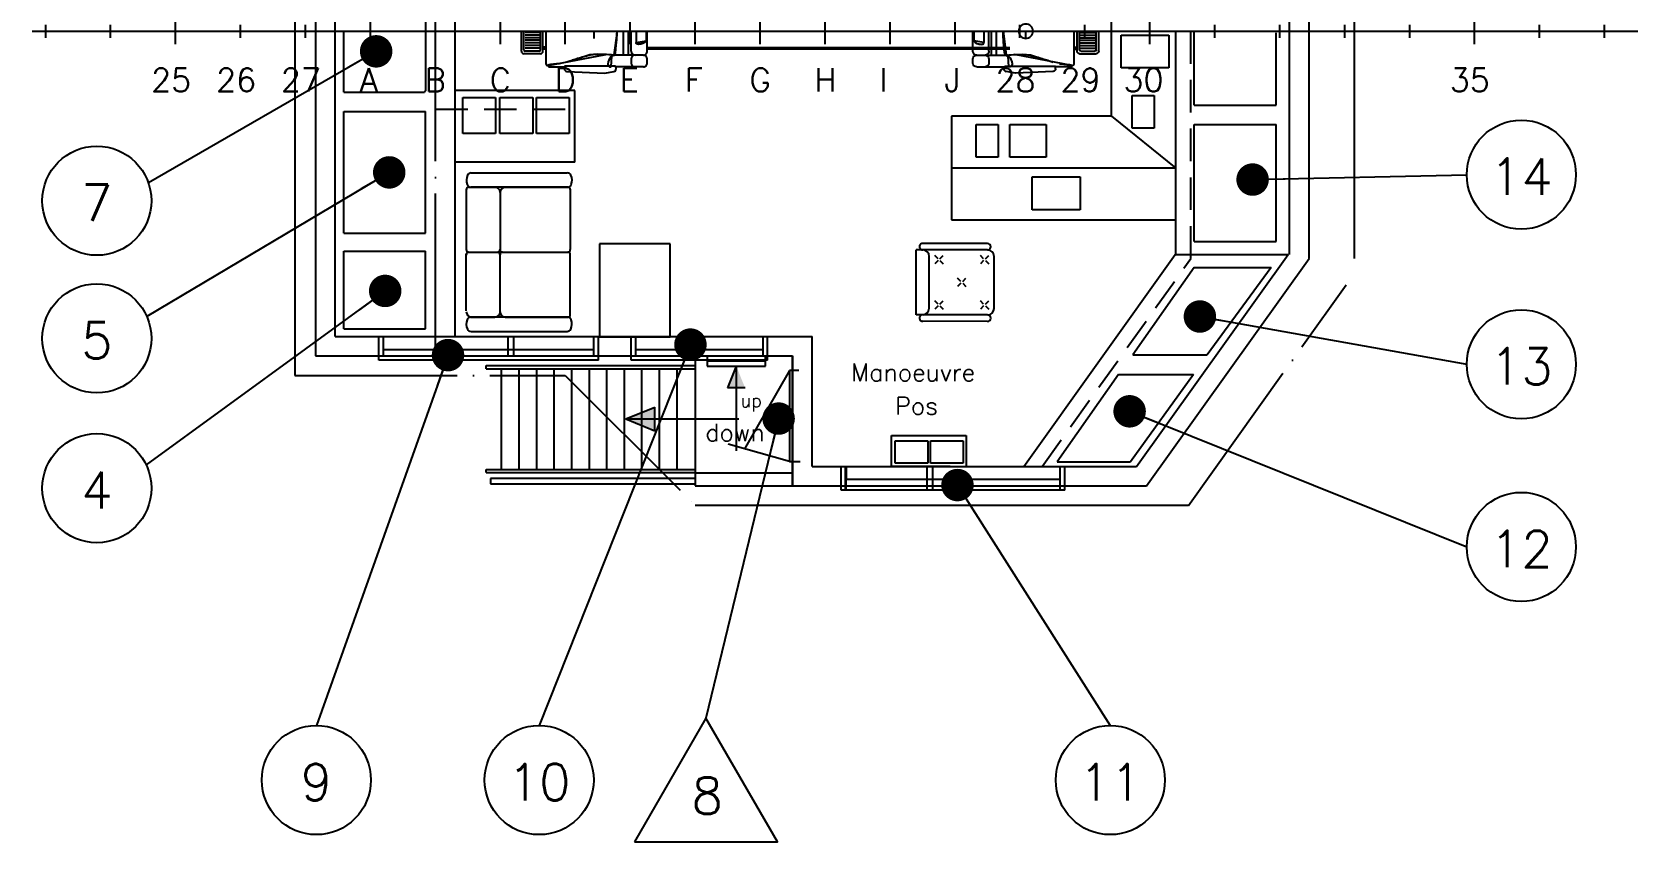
# Model space of a CAD drawing. Extents: x 1551 to 113148, y -1700 to 77018.
# Drawn here: x 50302 to 62663, y 52284 to 58518 of the extents above; entities that cross this region are included whole.
import ezdxf
from ezdxf.enums import TextEntityAlignment as Align

# ---------------------------------------------------------------- set-up
doc = ezdxf.new("R2010")
doc.units = 0
doc.header["$LTSCALE"] = 500
doc.header["$MEASUREMENT"] = 0
for name, pattern in [('CENTER', [3, 2.5, -0.25, 0, -0.25]), ('DASHED', [0.75, 0.5, -0.25]), ('HIDDEN', [0.375, 0.25, -0.125])]:
    doc.linetypes.add(name, pattern=pattern)
doc.layers.get('0').update_dxf_attribs({"linetype": 'CONTINUOUS'})
for name, color, linetype in [('A0CE1', 7, 'CENTER'), ('I0CO2', 7, 'CONTINUOUS'), ('M1CO1', 1, 'CONTINUOUS'), ('POSNR', 2, 'CONTINUOUS'), ('S0CE1', 7, 'CENTER'), ('S0CO1', 7, 'CONTINUOUS'), ('S0CO2', 2, 'CONTINUOUS'), ('S0CO3', 7, 'CONTINUOUS'), ('S0DA1', 7, 'DASHED'), ('S0TX2', 7, 'CONTINUOUS'), ('S0TX3', 3, 'CONTINUOUS'), ('SAFECO1', 1, 'CONTINUOUS'), ('SOC02', 2, 'CONTINUOUS'), ('U0CO1', 7, 'CONTINUOUS'), ('U0CO2', 7, 'CONTINUOUS')]:
    doc.layers.add(name, color=color, linetype=linetype)
doc.styles.add('18', font='romans', dxfattribs={"height": 180})
doc.styles.add('ROMANS', font='romans', dxfattribs={"height": 100})
doc.dimstyles.get("Standard").update_dxf_attribs({"dimtxt": 2, "dimasz": 2.5, "dimexe": 1, "dimexo": 1, "dimgap": 1, "dimtad": 1, "dimdsep": 46, "dimtxsty": 'ROMANS', "dimcen": 0, "dimclrd": 1, "dimclre": 1, "dimclrt": 2, "dimadec": 0, "dimazin": 0, "dimtfac": 1, "dimtmove": 2, "dimatfit": 3, "dimfxl": 1, "dimtvp": 100, "dimtolj": 1, "dimarcsym": 0})

# ---------------------------------------------------------------- blocks, each defined once
blk = doc.blocks.new('POS_VINDU')
at = {"layer": 'S0CO2'}
blk.add_circle((0, 0), 4.2, dxfattribs=at)
at = {"layer": 'POSNR', "color": 2, "style": 'ROMANS'}
blk.add_attdef('POS', text='', height=2.81, dxfattribs=at).set_placement((0, -1.56), align=Align.CENTER)
blk = doc.blocks.new('DOT')
at = {"layer": 'SAFECO1', "color": 0, "linetype": 'ByBlock'}
blk.add_line((-0.5, 0), (-1, 0), dxfattribs=at)
at = {"layer": 'SAFECO1', "color": 0, "linetype": 'ByBlock', "const_width": 0.5}
blk.add_lwpolyline([(-0.25, 0, 1), (0.25, 0, 1)], format="xyb", close=True, dxfattribs=at)
blk = doc.blocks.new('cl2')
for p, q in [((15177, 156620), (27538, 156620)), ((15281, 156570), (15281, 156670)), ((15781, 156570), (15781, 156670)), ((16281, 156520), (16281, 156720)), ((16781, 156570), (16781, 156670)), ((17281, 156570), (17281, 156670)), ((17781, 156520), (17781, 156720)), ((18281, 156520), (18281, 156720)), ((18781, 156520), (18781, 156720)), ((19281, 156520), (19281, 156720)), ((19781, 156520), (19781, 156720)), ((20281, 156520), (20281, 156720)), ((20781, 156520), (20781, 156720)), ((21281, 156520), (21281, 156720)), ((21781, 156520), (21781, 156720)), ((22281, 156520), (22281, 156720)), ((22781, 156570), (22781, 156670)), ((23281, 156570), (23281, 156670)), ((23781, 156520), (23781, 156720)), ((24281, 156570), (24281, 156670)), ((24781, 156570), (24781, 156670)), ((25281, 156570), (25281, 156670)), ((25781, 156570), (25781, 156670)), ((26281, 156520), (26281, 156720)), ((26781, 156570), (26781, 156670)), ((27281, 156570), (27281, 156670))]:
    blk.add_line(p, q)
at = {"layer": 'S0TX2', "style": '18'}
for s, p in [('25', (16092, 156155)), ('26', (16592, 156155)), ('27', (17092, 156155)), ('28', (22592, 156155)), ('29', (23092, 156155)), ('30', (23578, 156155)), ('35', (26089, 156155))]:
    blk.add_text(s, height=180, dxfattribs=at).set_placement(p)
at = {"layer": 'S0TX3', "style": '18'}
for s, p in [('A', (17700, 156155)), ('B', (18200, 156155)), ('C', (18700, 156155)), ('D', (19200, 156155)), ('E', (19700, 156155)), ('F', (20200, 156155)), ('G', (20700, 156155)), ('H', (21200, 156155)), ('I', (21700, 156155)), ('J', (22200, 156155))]:
    blk.add_text(s, height=180, dxfattribs=at).set_placement(p)
blk = doc.blocks.new('BRIDGE')
at = {"layer": 'A0CE1'}
blk.add_line((2000, -2500), (2000, 2500), dxfattribs=at)
at = {"layer": 'I0CO2'}
for p, q in [((2276, -1091), (3015, -1091)), ((2238, -1221), (2238, -1681)), ((2258, -1201), (2478, -1201)), ((2271, -1201), (2458, -1201)), ((3019, -1201), (2272, -1201)), ((2518, -1201), (2917, -1201)), ((2518, -1201), (3018, -1201)), ((2538, -1201), (3019, -1201)), ((3038, -1221), (3038, -1681)), ((2498, -1239), (2498, -1681)), ((2498, -1241), (2498, -1681)), ((2238, -2153), (2238, -1713)), ((2258, -1701), (2478, -1701)), ((2498, -2161), (2498, -1721)), ((2498, -2161), (2498, -1721)), ((2518, -1701), (3018, -1701)), ((2518, -1701), (2917, -1701)), ((3038, -2181), (3038, -1721)), ((2271, -2201), (2458, -2201)), ((3019, -2201), (2271, -2201)), ((2538, -2201), (3018, -2201)), ((2275, -2311), (3014, -2311)), ((4727, -2613), (4377, -3219)), ((4797, -2613), (4727, -2613))]:
    blk.add_line(p, q, dxfattribs=at)
for centre, radius, start, end in [((2335, -1148), 96, 155.4733, 200.014), ((2275, -1121), 30, 87.9803, 155.4733), ((3016, -1121), 30, 24.5267, 92.0197), ((2956, -1148), 96, 339.986, 24.5267), ((2258, -1221), 20, 90, 180), ((2273, -1171), 30, 200.014, 267.9675), ((2459, -1240), 38.9, 358.3759, 90.6726), ((2539, -1242), 41.1, 90.6617, 178.4024), ((3018, -1171), 30, 272.0325, 339.986), ((3019, -1221), 20, 0, 90), ((2258, -1681), 20, 180, 270), ((2258, -1721), 20, 90, 180), ((2478, -1681), 20, 270, 0), ((2478, -1721), 20, 0, 90), ((2518, -1681), 20, 180, 270), ((2518, -1721), 20, 90, 180), ((3018, -1681), 20, 270, 0), ((3018, -1721), 20, 0, 90), ((2278, -2161), 40, 180, 270), ((2334, -2254), 96, 159.986, 204.5267), ((2272, -2231), 30, 92.0325, 159.986), ((2458, -2161), 40, 270, 0), ((2538, -2161), 40, 180, 270), ((3018, -2181), 20, 270, 0), ((3017, -2231), 30, 20.014, 87.9675), ((2955, -2254), 96, 335.4733, 20.014), ((2274, -2281), 30, 204.5267, 272.0197), ((3015, -2281), 30, 267.9803, 335.4733)]:
    blk.add_arc(centre, radius, start, end, dxfattribs=at)
at = {"layer": 'S0CE1'}
for p, q in [((7798, -3650), (9010, -1953)), ((918, -2650), (3000, -2650)), ((3000, -2650), (4000, -3650))]:
    blk.add_line(p, q, dxfattribs=at)
at = {"layer": 'S0CO3'}
for p, q in [((918, 2650), (918, -2650)), ((1078, 2500), (1078, -2500)), ((1228, -2350), (1228, 2350)), ((8725, -1750), (8725, 1750)), ((9075, -1750), (9075, 1750)), ((8575, -1718), (8575, 1702)), ((3500, -21), (3500, 179)), ((1296, -468), (1296, 0)), ((2662, -153), (2662, 0)), ((2682, -143), (2682, 0)), ((2808, -143), (2808, 0)), ((2828, -153), (2828, 0)), ((2852, -254), (2852, 0)), ((3222, -55), (3222, 0)), ((3398, 0), (3373, -183)), ((3398, -16), (3398, 0)), ((3449, -184), (3449, 0)), ((3487, -184), (3487, 0)), ((3500, -100), (3500, 100)), ((3507, -154), (3507, 0)), ((3545, 0), (3545, -86)), ((3622, 0), (3622, -71)), ((3631, -154), (3631, 0)), ((2800, -10), (2691, -10)), ((2800, -30), (2691, -30)), ((2800, -50), (2691, -50)), ((2800, -70), (2691, -70)), ((2800, -90), (2691, -90)), ((2800, -110), (2691, -110)), ((2852, -123), (2828, -123)), ((3386, -168), (3391, -107)), ((3390, -124), (3391, -117)), ((3391, -107), (3396, -65)), ((3391, -110), (3392, -104)), ((3391, -117), (3391, -110)), ((3392, -98), (3393, -92)), ((3392, -104), (3392, -98)), ((3393, -92), (3394, -86)), ((3394, -80), (3395, -74)), ((3394, -86), (3394, -80)), ((3395, -67), (3396, -60)), ((3395, -74), (3395, -67)), ((3396, -65), (3398, -16)), ((3396, -45), (3397, -37)), ((3396, -52), (3396, -45)), ((3396, -60), (3396, -52)), ((3397, -21), (3398, -13)), ((3397, -29), (3397, -21)), ((3397, -37), (3397, -29)), ((3398, -13), (3398, -6)), ((3545, -86), (3622, -74)), ((3546, -90), (3545, -86)), ((3546, -88), (3545, -86)), ((3546, -89), (3546, -88)), ((3546, -90), (3546, -89)), ((3548, -96), (3546, -90)), ((3547, -91), (3546, -90)), ((3547, -92), (3547, -91)), ((3548, -93), (3547, -92)), ((3548, -94), (3548, -93)), ((3549, -95), (3548, -94)), ((3555, -100), (3548, -96)), ((3549, -96), (3549, -95)), ((3550, -96), (3549, -96)), ((3551, -97), (3550, -96)), ((3552, -98), (3551, -97)), ((3553, -98), (3552, -98)), ((3552, -98), (3552, -98)), ((3554, -99), (3553, -98)), ((3555, -99), (3554, -99)), ((3556, -100), (3555, -99)), ((3565, -101), (3555, -100)), ((3558, -100), (3556, -100)), ((3559, -100), (3558, -100)), ((3560, -100), (3559, -100)), ((3561, -100), (3560, -100)), ((3563, -100), (3561, -100)), ((3564, -100), (3563, -100)), ((3566, -100), (3564, -100)), ((3582, -99), (3565, -101)), ((3568, -100), (3566, -100)), ((3570, -100), (3568, -100)), ((3571, -100), (3570, -100)), ((3573, -100), (3571, -100)), ((3575, -99), (3573, -100)), ((3577, -99), (3575, -99)), ((3580, -99), (3577, -99)), ((3582, -98), (3580, -99)), ((3598, -94), (3582, -99)), ((3584, -98), (3582, -98)), ((3586, -97), (3584, -98)), ((3588, -97), (3586, -97)), ((3590, -96), (3588, -97)), ((3592, -96), (3590, -96)), ((3594, -95), (3592, -96)), ((3596, -95), (3594, -95)), ((3598, -94), (3596, -95)), ((3612, -86), (3598, -94)), ((3600, -93), (3598, -94)), ((3602, -92), (3600, -93)), ((3603, -91), (3602, -92)), ((3605, -90), (3603, -91)), ((3607, -89), (3605, -90)), ((3608, -88), (3607, -89)), ((3610, -87), (3608, -88)), ((3611, -86), (3610, -87)), ((3612, -85), (3611, -86)), ((3620, -79), (3612, -86)), ((3613, -84), (3612, -85)), ((3615, -83), (3613, -84)), ((3616, -83), (3615, -83)), ((3617, -81), (3616, -82)), ((3616, -82), (3616, -83)), ((3618, -80), (3617, -81)), ((3619, -79), (3618, -80)), ((3620, -77), (3619, -78)), ((3619, -78), (3619, -79)), ((3622, -74), (3620, -79)), ((3621, -75), (3620, -76)), ((3620, -76), (3620, -77)), ((3622, -72), (3621, -73)), ((3621, -73), (3621, -74)), ((3621, -74), (3621, -75)), ((3622, -71), (3622, -72)), ((3622, -71), (3622, -71)), ((6137, -154), (6137, 0)), ((6146, 0), (6146, -71)), ((6146, -71), (6146, -72)), ((6146, -71), (6146, -71)), ((6146, -72), (6146, -73)), ((6146, -73), (6146, -74)), ((6146, -74), (6148, -79)), ((6146, -74), (6147, -75)), ((6222, -86), (6146, -74)), ((6147, -75), (6147, -76)), ((6147, -76), (6147, -77)), ((6147, -77), (6148, -78)), ((6148, -78), (6149, -79)), ((6148, -79), (6156, -86)), ((6149, -79), (6149, -80)), ((6149, -80), (6150, -81)), ((6150, -81), (6151, -82)), ((6151, -82), (6152, -83)), ((6152, -83), (6153, -83)), ((6153, -83), (6154, -84)), ((6154, -84), (6155, -85)), ((6155, -85), (6157, -86)), ((6156, -86), (6169, -94)), ((6157, -86), (6158, -87)), ((6158, -87), (6159, -88)), ((6159, -88), (6161, -89)), ((6161, -89), (6162, -90)), ((6162, -90), (6164, -91)), ((6164, -91), (6166, -92)), ((6166, -92), (6168, -93)), ((6168, -93), (6170, -94)), ((6169, -94), (6186, -99)), ((6170, -94), (6172, -95)), ((6172, -95), (6173, -95)), ((6173, -95), (6175, -96)), ((6175, -96), (6177, -96)), ((6177, -96), (6180, -97)), ((6180, -97), (6182, -97)), ((6182, -97), (6184, -98)), ((6184, -98), (6186, -98)), ((6186, -98), (6188, -99)), ((6186, -99), (6203, -101)), ((6188, -99), (6190, -99)), ((6190, -99), (6192, -99)), ((6192, -99), (6194, -100)), ((6194, -100), (6196, -100)), ((6196, -100), (6198, -100)), ((6198, -100), (6200, -100)), ((6200, -100), (6201, -100)), ((6201, -100), (6203, -100)), ((6203, -101), (6213, -100)), ((6203, -100), (6205, -100)), ((6205, -100), (6206, -100)), ((6206, -100), (6207, -100)), ((6207, -100), (6209, -100)), ((6209, -100), (6210, -100)), ((6210, -100), (6211, -100)), ((6211, -100), (6212, -99)), ((6212, -99), (6213, -99)), ((6213, -100), (6219, -96)), ((6213, -99), (6214, -99)), ((6214, -99), (6215, -98)), ((6215, -98), (6216, -98)), ((6216, -98), (6217, -97)), ((6217, -96), (6218, -96)), ((6217, -97), (6217, -96)), ((6218, -96), (6219, -95)), ((6219, -96), (6222, -90)), ((6219, -94), (6220, -93)), ((6219, -95), (6219, -94)), ((6220, -93), (6221, -91)), ((6220, -93), (6220, -93)), ((6221, -90), (6222, -89)), ((6221, -91), (6221, -90)), ((6222, 0), (6222, -86)), ((6222, -90), (6222, -86)), ((6222, -88), (6222, -86)), ((6222, -89), (6222, -88)), ((6261, -154), (6261, 0)), ((6280, -184), (6280, 0)), ((6318, -184), (6318, 0)), ((6370, 0), (6394, -183)), ((6370, -16), (6370, 0)), ((6370, -13), (6370, -6)), ((6370, -21), (6370, -13)), ((6372, -65), (6370, -16)), ((6370, -29), (6370, -21)), ((6371, -37), (6370, -29)), ((6371, -45), (6371, -37)), ((6371, -52), (6371, -45)), ((6372, -60), (6371, -52)), ((6372, -67), (6372, -60)), ((6376, -107), (6372, -65)), ((6373, -74), (6372, -67)), ((6373, -80), (6373, -74)), ((6374, -86), (6373, -80)), ((6374, -92), (6374, -86)), ((6375, -98), (6374, -92)), ((6376, -104), (6375, -98)), ((6376, -110), (6376, -104)), ((6381, -168), (6376, -107)), ((6377, -117), (6376, -110)), ((6377, -124), (6377, -117)), ((6545, -55), (6545, 0)), ((6916, -254), (6916, 0)), ((6916, -124), (6939, -124)), ((6939, -153), (6939, 0)), ((6959, -143), (6959, 0)), ((6967, -10), (7076, -10)), ((6967, -30), (7076, -30)), ((6967, -50), (7076, -50)), ((6967, -70), (7076, -70)), ((6967, -90), (7076, -90)), ((6967, -110), (7076, -110)), ((7086, -143), (7086, 0)), ((7106, -153), (7106, 0)), ((8473, -568), (8473, -13)), ((2808, -173), (2682, -173)), ((2800, -130), (2691, -130)), ((2798, -153), (2692, -153)), ((2852, -139), (2828, -139)), ((2868, -264), (3311, -178)), ((3093, -212), (3012, -237)), ((3035, -230), (3026, -232)), ((3044, -227), (3035, -230)), ((3054, -224), (3044, -227)), ((3063, -221), (3054, -224)), ((3074, -218), (3063, -221)), ((3084, -215), (3074, -218)), ((3095, -211), (3084, -215)), ((3188, -183), (3093, -212)), ((3106, -208), (3095, -211)), ((3118, -204), (3106, -208)), ((3129, -201), (3118, -204)), ((3140, -198), (3129, -201)), ((3151, -195), (3140, -198)), ((3162, -192), (3151, -195)), ((3172, -189), (3162, -192)), ((3183, -186), (3172, -189)), ((3192, -184), (3183, -186)), ((3251, -176), (3188, -183)), ((3202, -183), (3192, -184)), ((3211, -181), (3202, -183)), ((3219, -180), (3211, -181)), ((3228, -179), (3219, -180)), ((3237, -179), (3228, -179)), ((3246, -178), (3237, -179)), ((3256, -178), (3246, -178)), ((3311, -178), (3251, -176)), ((3265, -178), (3256, -178)), ((3276, -178), (3265, -178)), ((3288, -178), (3276, -178)), ((3301, -178), (3288, -178)), ((3316, -179), (3301, -178)), ((3334, -181), (3316, -179)), ((3329, -235), (3327, -254)), ((3329, -244), (3328, -246)), ((3328, -246), (3328, -249)), ((3342, -205), (3329, -235)), ((3330, -236), (3329, -239)), ((3329, -239), (3329, -242)), ((3329, -242), (3329, -244)), ((3331, -233), (3330, -236)), ((3332, -230), (3331, -233)), ((3333, -227), (3332, -230)), ((3335, -223), (3333, -227)), ((3355, -183), (3334, -181)), ((3336, -220), (3335, -223)), ((3338, -216), (3336, -220)), ((3340, -213), (3338, -216)), ((3342, -210), (3340, -213)), ((3358, -189), (3342, -205)), ((3344, -206), (3342, -210)), ((3347, -203), (3344, -206)), ((3349, -200), (3347, -203)), ((3352, -197), (3349, -200)), ((3356, -194), (3352, -197)), ((3353, -275), (3358, -189)), ((3378, -185), (3355, -183)), ((3360, -191), (3356, -194)), ((3365, -189), (3360, -191)), ((3365, -185), (3368, -184)), ((3365, -185), (3365, -185)), ((3371, -187), (3365, -189)), ((3368, -184), (3370, -183)), ((3370, -183), (3372, -182)), ((3381, -184), (3371, -187)), ((3372, -182), (3374, -182)), ((3373, -183), (3380, -178)), ((3374, -182), (3376, -181)), ((3537, -184), (3375, -184)), ((3376, -181), (3377, -180)), ((3377, -180), (3378, -179)), ((3378, -179), (3379, -177)), ((3378, -185), (3381, -184)), ((3378, -185), (3378, -185)), ((3379, -177), (3380, -176)), ((3380, -178), (3386, -168)), ((3380, -176), (3381, -175)), ((3381, -175), (3382, -174)), ((3382, -174), (3383, -172)), ((3383, -172), (3384, -169)), ((3384, -167), (3385, -163)), ((3384, -169), (3384, -167)), ((3385, -163), (3386, -159)), ((3386, -159), (3387, -155)), ((3387, -149), (3388, -143)), ((3387, -155), (3387, -149)), ((3388, -143), (3389, -137)), ((3389, -130), (3390, -124)), ((3389, -137), (3389, -130)), ((3507, -214), (3507, -245)), ((3601, -184), (3537, -184)), ((6423, -128), (3631, -128)), ((6423, -138), (3631, -138)), ((3631, -245), (3631, -214)), ((6137, -245), (6137, -214)), ((6167, -184), (6231, -184)), ((6231, -184), (6392, -184)), ((6261, -214), (6261, -245)), ((6378, -130), (6377, -124)), ((6379, -137), (6378, -130)), ((6379, -143), (6379, -137)), ((6380, -149), (6379, -143)), ((6381, -155), (6380, -149)), ((6382, -159), (6381, -155)), ((6388, -178), (6381, -168)), ((6382, -163), (6382, -159)), ((6383, -167), (6382, -163)), ((6384, -170), (6383, -167)), ((6385, -172), (6384, -170)), ((6386, -174), (6385, -172)), ((6386, -175), (6386, -174)), ((6387, -176), (6386, -175)), ((6389, -185), (6386, -184)), ((6386, -184), (6396, -187)), ((6388, -177), (6387, -176)), ((6389, -179), (6388, -177)), ((6394, -183), (6388, -178)), ((6391, -180), (6389, -179)), ((6389, -185), (6413, -183)), ((6389, -185), (6389, -185)), ((6392, -181), (6391, -180)), ((6393, -182), (6392, -181)), ((6395, -182), (6393, -182)), ((6397, -183), (6395, -182)), ((6396, -187), (6402, -189)), ((6400, -184), (6397, -183)), ((6403, -185), (6400, -184)), ((6402, -189), (6407, -191)), ((6403, -185), (6403, -185)), ((6407, -191), (6411, -194)), ((6415, -275), (6409, -189)), ((6409, -189), (6425, -205)), ((6411, -194), (6415, -197)), ((6413, -183), (6433, -181)), ((6415, -197), (6418, -200)), ((6418, -200), (6421, -203)), ((6421, -203), (6423, -206)), ((6423, -206), (6426, -210)), ((6425, -205), (6438, -235)), ((6426, -210), (6428, -213)), ((6428, -213), (6430, -217)), ((6430, -217), (6431, -220)), ((6431, -220), (6433, -223)), ((6433, -181), (6451, -179)), ((6433, -223), (6434, -227)), ((6434, -227), (6435, -230)), ((6435, -230), (6436, -233)), ((6436, -233), (6437, -236)), ((6437, -236), (6438, -239)), ((6438, -235), (6440, -254)), ((6438, -239), (6438, -242)), ((6438, -242), (6439, -244)), ((6439, -244), (6439, -247)), ((6439, -247), (6439, -249)), ((6451, -179), (6466, -178)), ((6457, -178), (6516, -176)), ((6899, -264), (6457, -178)), ((6466, -178), (6480, -178)), ((6480, -178), (6491, -178)), ((6491, -178), (6502, -178)), ((6502, -178), (6512, -178)), ((6512, -178), (6521, -178)), ((6516, -176), (6580, -183)), ((6521, -178), (6530, -179)), ((6530, -179), (6539, -179)), ((6539, -179), (6548, -180)), ((6548, -180), (6557, -181)), ((6557, -181), (6566, -183)), ((6566, -183), (6575, -184)), ((6575, -184), (6585, -186)), ((6580, -183), (6675, -212)), ((6585, -186), (6595, -189)), ((6595, -189), (6606, -192)), ((6606, -192), (6616, -195)), ((6616, -195), (6627, -198)), ((6627, -198), (6639, -201)), ((6639, -201), (6650, -204)), ((6650, -204), (6661, -208)), ((6661, -208), (6672, -211)), ((6672, -211), (6683, -215)), ((6675, -212), (6755, -237)), ((6683, -215), (6694, -218)), ((6694, -218), (6704, -221)), ((6704, -221), (6714, -224)), ((6714, -224), (6724, -227)), ((6724, -227), (6733, -230)), ((6733, -230), (6741, -232)), ((6916, -139), (6939, -139)), ((6959, -173), (7086, -173)), ((6967, -130), (7076, -130)), ((6969, -153), (7076, -153)), ((2868, -264), (2863, -264)), ((2870, -262), (2868, -264)), ((2869, -263), (2868, -264)), ((2868, -265), (2868, -264)), ((2870, -263), (2869, -263)), ((2875, -260), (2870, -262)), ((2871, -262), (2870, -263)), ((2872, -261), (2871, -262)), ((2873, -261), (2872, -261)), ((2874, -261), (2873, -261)), ((2875, -260), (2874, -261)), ((2887, -256), (2875, -260)), ((2876, -260), (2875, -260)), ((2877, -259), (2876, -260)), ((2879, -259), (2877, -259)), ((2878, -275), (2993, -275)), ((2878, -275), (2993, -275)), ((2880, -258), (2879, -259)), ((2883, -258), (2880, -258)), ((2885, -257), (2883, -258)), ((2889, -257), (2885, -257)), ((2965, -249), (2887, -256)), ((2893, -256), (2889, -257)), ((2898, -256), (2893, -256)), ((2904, -255), (2898, -256)), ((2911, -254), (2904, -255)), ((2919, -254), (2911, -254)), ((2927, -253), (2919, -254)), ((2935, -252), (2927, -253)), ((2944, -251), (2935, -252)), ((2952, -250), (2944, -251)), ((2960, -249), (2952, -250)), ((3380, -268), (2993, -268)), ((2993, -293), (2993, -272)), ((3012, -309), (3303, -324)), ((3303, -324), (3373, -311)), ((3327, -254), (3331, -267)), ((3328, -249), (3328, -251)), ((3328, -251), (3328, -253)), ((3328, -253), (3329, -255)), ((3329, -255), (3329, -257)), ((3329, -257), (3329, -259)), ((3329, -259), (3330, -260)), ((3330, -260), (3330, -262)), ((3330, -262), (3331, -264)), ((3331, -264), (3332, -265)), ((3331, -267), (3341, -274)), ((3332, -265), (3333, -267)), ((3333, -267), (3334, -268)), ((3334, -268), (3336, -269)), ((3336, -269), (3337, -271)), ((3337, -271), (3339, -272)), ((3339, -272), (3342, -273)), ((3341, -274), (3353, -275)), ((3342, -273), (3345, -274)), ((3345, -274), (3349, -274)), ((3537, -275), (3389, -275)), ((3390, -278), (3390, -291)), ((3601, -275), (3537, -275)), ((6167, -275), (6231, -275)), ((6231, -275), (6378, -275)), ((6378, -278), (6378, -292)), ((6388, -268), (6774, -268)), ((6465, -324), (6394, -311)), ((6427, -274), (6415, -275)), ((6423, -274), (6419, -275)), ((6426, -273), (6423, -274)), ((6428, -272), (6426, -273)), ((6436, -267), (6427, -274)), ((6430, -271), (6428, -272)), ((6432, -269), (6430, -271)), ((6433, -268), (6432, -269)), ((6435, -267), (6433, -268)), ((6436, -265), (6435, -267)), ((6440, -254), (6436, -267)), ((6437, -262), (6436, -264)), ((6436, -264), (6436, -265)), ((6438, -260), (6437, -262)), ((6439, -257), (6438, -259)), ((6438, -259), (6438, -260)), ((6439, -249), (6439, -251)), ((6439, -251), (6439, -253)), ((6439, -253), (6439, -255)), ((6439, -255), (6439, -257)), ((6755, -309), (6465, -324)), ((6774, -293), (6774, -272)), ((6889, -275), (6774, -275)), ((6889, -275), (6774, -275)), ((6803, -250), (6880, -256)), ((6808, -249), (6816, -250)), ((6816, -250), (6824, -251)), ((6824, -251), (6832, -252)), ((6832, -252), (6841, -253)), ((6841, -253), (6849, -254)), ((6849, -254), (6856, -254)), ((6856, -254), (6863, -255)), ((6863, -255), (6869, -256)), ((6869, -256), (6874, -256)), ((6874, -256), (6879, -257)), ((6879, -257), (6882, -258)), ((6880, -256), (6892, -260)), ((6882, -258), (6885, -258)), ((6885, -258), (6887, -259)), ((6887, -259), (6889, -259)), ((6889, -259), (6890, -259)), ((6890, -259), (6892, -260)), ((6892, -260), (6893, -260)), ((6892, -260), (6897, -262)), ((6893, -260), (6894, -261)), ((6894, -261), (6895, -261)), ((6895, -261), (6896, -262)), ((6896, -262), (6897, -262)), ((6897, -262), (6897, -263)), ((6897, -262), (6899, -264)), ((6897, -263), (6898, -263)), ((6898, -263), (6899, -264)), ((6899, -264), (6904, -264)), ((6899, -265), (6899, -264)), ((5701, -2183), (5701, -1683)), ((5751, -1683), (5701, -1683)), ((6251, -1634), (5751, -1633)), ((6251, -1684), (5751, -1683)), ((5870, -1751), (5845, -1726)), ((5884, -1751), (5909, -1726)), ((6220, -1751), (6195, -1726)), ((6234, -1751), (6259, -1726)), ((5801, -2134), (5801, -1734)), ((5870, -1765), (5845, -1790)), ((5884, -1765), (5909, -1790)), ((6220, -1765), (6195, -1790)), ((6234, -1765), (6259, -1790)), ((6301, -2134), (6301, -1734)), ((7475, -3500), (8725, -1750)), ((6045, -1926), (6020, -1901)), ((6045, -1940), (6020, -1965)), ((6059, -1926), (6084, -1901)), ((6059, -1940), (6084, -1965)), ((5870, -2101), (5845, -2076)), ((5884, -2101), (5909, -2076)), ((6220, -2101), (6195, -2076)), ((6234, -2101), (6259, -2076)), ((5751, -2183), (5701, -2183)), ((6251, -2184), (5751, -2183)), ((5870, -2115), (5845, -2140)), ((5884, -2115), (5909, -2140)), ((6220, -2115), (6195, -2140)), ((6234, -2115), (6259, -2140)), ((6251, -2234), (5751, -2233)), ((4900, -3350), (4900, -2350)), ((1078, -2500), (4750, -2500)), ((4000, -2500), (4000, -3500)), ((4750, -2500), (4750, -3500)), ((4750, -2500), (4750, -3500)), ((4750, -3500), (4750, -2500)), ((4727, -2613), (4727, -3313)), ((4727, -3313), (4254, -3178)), ((5510, -3350), (5510, -3111)), ((5510, -3111), (6086, -3111)), ((5539, -3324), (5539, -3154)), ((5539, -3154), (5791, -3154)), ((5791, -3154), (5791, -3324)), ((5811, -3324), (5811, -3154)), ((5811, -3154), (6063, -3154)), ((6063, -3154), (6063, -3324)), ((6086, -3111), (6086, -3350)), ((4727, -3313), (4797, -3313)), ((4737, -3313), (4807, -3313)), ((5791, -3324), (5539, -3324)), ((6063, -3324), (5811, -3324)), ((4000, -3400), (4750, -3400)), ((4000, -3400), (4750, -3400)), ((4900, -3350), (7398, -3350)), ((5123, -3533), (5123, -3350)), ((5123, -3533), (5123, -3400)), ((5158, -3533), (5158, -3350)), ((6809, -3452), (5158, -3452)), ((5163, -3533), (5165, -3350)), ((5963, -3350), (5510, -3350)), ((5785, -3533), (5785, -3350)), ((5830, -3533), (5830, -3350)), ((4000, -3500), (7475, -3500)), ((6844, -3533), (5123, -3533)), ((7798, -3650), (4000, -3650))]:
    blk.add_line(p, q, dxfattribs=at)
for centre, radius, start, end in [((5751, -1658), 25, 89.9766, 269.9766), ((5751, -1733), 50, 359.9766, 89.9766), ((6251, -1659), 25, 269.9766, 89.9766), ((6251, -1734), 50, 359.9766, 89.9766), ((5751, -2208), 25, 89.9766, 269.9766), ((5751, -2133), 50, 269.9766, 359.9766), ((6251, -2134), 50, 269.9766, 359.9766), ((6251, -2209), 25, 269.9766, 89.9766)]:
    blk.add_arc(centre, radius, start, end, dxfattribs=at)
at = {"layer": 'S0CO3', "extrusion": (0, 0, -1)}
blk.add_ellipse((6545, 0), major_axis=(-38.9, 38.9), ratio=1, dxfattribs=at)
at = {"layer": 'S0CO3'}
for centre, major_axis, start_param, end_param in [((2682, -153), (-14.1, 14.1), 0.785398, 2.356194), ((2692, -143), (-7.07, 7.07), 0.785398, 2.356194), ((2798, -143), (7.07, 7.07), 3.926991, 5.497787), ((2808, -153), (14.1, 14.1), 3.926991, 5.497787), ((3537, -154), (-21.2, 21.2), 0.785398, 2.356194), ((3537, -214), (21.2, 21.2), 0.785398, 2.356194), ((3537, -245), (-21.2, 21.2), 0.785398, 2.356194), ((3601, -154), (-21.2, 21.2), 2.356194, 3.926991), ((3601, -214), (21.2, 21.2), 5.497787, 7.068583), ((3601, -245), (-21.2, 21.2), 2.356194, 3.926991), ((2862, -254), (-7.07, 7.07), 0.785398, 2.356194), ((2878, -265), (7.07, 7.07), 2.356194, 3.926991), ((3013, -289), (14.1, 14.1), 2.356194, 3.876783), ((3370, -291), (14.1, 14.1), 4.103694, 5.497787), ((3380, -278), (-7.07, 7.07), 3.926991, 5.497787)]:
    blk.add_ellipse(centre, major_axis=major_axis, ratio=1, start_param=start_param, end_param=end_param, dxfattribs=at)
at = {"layer": 'S0CO3', "extrusion": (0, 0, -1)}
for centre, major_axis, start_param, end_param in [((6167, -154), (-21.2, 21.2), -2.356194, -0.785398), ((6167, -214), (-21.2, 21.2), -0.785398, 0.785398), ((6167, -245), (-21.2, 21.2), -2.356194, -0.785398), ((6231, -154), (-21.2, 21.2), 2.356194, 3.926991), ((6231, -214), (-21.2, 21.2), 0.785398, 2.356194), ((6231, -245), (-21.2, 21.2), 2.356194, 3.926991), ((6959, -153), (-14.1, 14.1), -2.356194, -0.785398), ((6969, -143), (7.07, 7.07), 2.356194, 3.926991), ((7076, -143), (7.07, 7.07), 0.785398, 2.356194), ((7086, -153), (-14.1, 14.1), 2.356194, 3.926991), ((6388, -278), (7.07, 7.07), -2.356194, -0.785398), ((6398, -292), (-14.1, 14.1), -2.179491, -0.785398), ((6754, -289), (-14.1, 14.1), 2.356194, 3.876783), ((6889, -265), (7.07, 7.07), 0.785398, 2.356194), ((6906, -254), (7.07, 7.07), 0.785398, 2.356194)]:
    blk.add_ellipse(centre, major_axis=major_axis, ratio=1, start_param=start_param, end_param=end_param, dxfattribs=at)
at = {"layer": 'S0DA1'}
for p, q in [((7815, -1750), (7815, 0)), ((2000, -600), (3000, -600)), ((6672, -3350), (7815, -1750))]:
    blk.add_line(p, q, dxfattribs=at)
at = {"layer": 'U0CO1'}
for p, q in [((7278, -30), (7647, -30)), ((7278, -282), (7278, -30)), ((7647, -30), (7647, -282)), ((7647, -282), (7278, -282)), ((7363, -494), (7534, -494)), ((7363, -746), (7363, -494)), ((7534, -494), (7534, -746)), ((2211, -788), (2211, -509)), ((2211, -509), (2463, -509)), ((2463, -509), (2463, -788)), ((2497, -788), (2497, -509)), ((2497, -509), (2749, -509)), ((2749, -509), (2749, -788)), ((2778, -788), (2778, -509)), ((2778, -509), (3030, -509)), ((3030, -509), (3030, -788)), ((6162, -718), (6332, -718)), ((6162, -969), (6162, -718)), ((6332, -718), (6332, -969)), ((6423, -718), (6702, -718)), ((6423, -969), (6423, -718)), ((6702, -718), (6702, -969)), ((2463, -788), (2211, -788)), ((2749, -788), (2497, -788)), ((3030, -788), (2778, -788)), ((7534, -746), (7363, -746)), ((6332, -969), (6162, -969)), ((6702, -969), (6423, -969)), ((6594, -1122), (6963, -1122)), ((6594, -1374), (6594, -1122)), ((6963, -1122), (6963, -1374)), ((6963, -1374), (6594, -1374)), ((1600, -2500), (1600, -2350)), ((3220, -2452), (1600, -2452)), ((2557, -2350), (2557, -2500)), ((2602, -2350), (2602, -2500)), ((3220, -2500), (3220, -2350)), ((3542, -2500), (3542, -2350)), ((4522, -2452), (3542, -2452)), ((4522, -2500), (4522, -2350)), ((4316, -2578), (4248, -2746)), ((4316, -2578), (4316, -3230)), ((4384, -2746), (4248, -2746)), ((3466, -2985), (3690, -2894)), ((3690, -3076), (3690, -2894)), ((3466, -2985), (3690, -3076)), ((3466, -2985), (4336, -2985)), ((2425, -3444), (2425, -3484)), ((4000, -3444), (2425, -3444)), ((6809, -3533), (6809, -3350)), ((2425, -3484), (4000, -3484))]:
    blk.add_line(p, q, dxfattribs=at)
for points in [[(4384, -2746), (4316, -2578), (4248, -2746)], [(3690, -3076), (3466, -2985), (3690, -2894)]]:
    blk.add_solid(points, dxfattribs=at)
at = {"layer": 'U0CO2'}
for p, q in [((2150, 2350), (2150, -2350)), ((7205, -653), (7205, 653)), ((1925, 468), (1925, -458)), ((7699, -1718), (7699, 0)), ((7842, -568), (7842, 0)), ((1296, -468), (1915, -468)), ((1925, -458), (1915, -468)), ((3074, -457), (2150, -457)), ((3074, -1007), (3074, -457)), ((1296, -1554), (1296, -618)), ((1296, -618), (1925, -618)), ((1925, -1554), (1925, -618)), ((7842, -568), (8473, -568)), ((7205, -653), (5973, -653)), ((5973, -653), (5973, -1453)), ((7205, -653), (7699, -1053)), ((7842, -718), (8473, -718)), ((7842, -1618), (7842, -718)), ((8473, -1618), (8473, -718)), ((3074, -1007), (2150, -1007)), ((7699, -1053), (5973, -1053)), ((5973, -1453), (7699, -1453)), ((1296, -1554), (1925, -1554)), ((1296, -2290), (1296, -1694)), ((1296, -1694), (1925, -1694)), ((1925, -2290), (1925, -1694)), ((3806, -1636), (3264, -1636)), ((3264, -1636), (3264, -2352)), ((3806, -2352), (3806, -1636)), ((6530, -3350), (7695, -1718)), ((7398, -3350), (8564, -1718)), ((7695, -1718), (8564, -1718)), ((7842, -1618), (8473, -1618)), ((7842, -1818), (7370, -2492)), ((7842, -1818), (8433, -1818)), ((8433, -1818), (7942, -2492)), ((1296, -2290), (1925, -2290)), ((1228, -2350), (4900, -2350)), ((1565, -2533), (1565, -2350)), ((3255, -2533), (3255, -2352)), ((3264, -2352), (3806, -2352)), ((3507, -2533), (3507, -2350)), ((4557, -2533), (4557, -2350)), ((3255, -2533), (1565, -2533)), ((2390, -2598), (2390, -2573)), ((2390, -2573), (4000, -2573)), ((4557, -2533), (3507, -2533)), ((4091, -2498), (4091, -2578)), ((4091, -2537), (4541, -2537)), ((4091, -2578), (4541, -2578)), ((4541, -2578), (4541, -2500)), ((7370, -2492), (7942, -2492)), ((2390, -2598), (4000, -2598)), ((2510, -3373), (2510, -2598)), ((2645, -3373), (2645, -2598)), ((2780, -3373), (2780, -2598)), ((2915, -3373), (2915, -2598)), ((3050, -3373), (3050, -2598)), ((3185, -3373), (3185, -2598)), ((3320, -3373), (3320, -2598)), ((3455, -3373), (3455, -2598)), ((3590, -3373), (3590, -2598)), ((3725, -3373), (3725, -2598)), ((3860, -3373), (3860, -2598)), ((7259, -2642), (6787, -3315)), ((7259, -2642), (7836, -2642)), ((7836, -2642), (7350, -3315)), ((6787, -3315), (7350, -3315)), ((2390, -3398), (2390, -3373)), ((2390, -3373), (4000, -3373)), ((2390, -3398), (4000, -3398)), ((6844, -3533), (6844, -3350))]:
    blk.add_line(p, q, dxfattribs=at)
at = {"layer": 'S0CO1', "linetype": 'CENTER'}
blk.add_blockref('cl2', (-16281, -156620), dxfattribs=at)
at = {"layer": 'I0CO2', "style": '18'}
for s, height, p in [('Manoeuvre', 135, (5201, -2694)), ('up', 101.2, (4348, -2893)), ('Pos', 135, (5539, -2951)), ('down', 135, (4078, -3157))]:
    blk.add_text(s, height=height, dxfattribs=at).set_placement(p)
blk = doc.blocks.new('POS_DØRER')
at = {"layer": 'SOC02'}
blk.add_lwpolyline([(-5.53, -4.02), (5.48, -4.02), (-0.03, 5.52)], close=True, dxfattribs=at)
at = {"layer": 'POSNR', "color": 2, "style": 'ROMANS'}
blk.add_attdef('POS', text='', height=2.81, dxfattribs=at).set_placement((0.08, -1.86), align=Align.CENTER)

msp = doc.modelspace()

# ---------------------------------------------------------------- block references
at = {"linetype": 'HIDDEN'}
msp.add_blockref('BRIDGE', (51406.294, 58525.019), dxfattribs=at)
at = {"layer": 'POSNR', "linetype": 'Continuous', "xscale": 100, "yscale": 100, "zscale": 100}
for name, p, values in [('POS_VINDU', (61765.854, 57420.614), {'POS': '14'}), ('POS_VINDU', (50800.299, 57220.107), {'POS': '7'}), ('POS_VINDU', (50800.299, 56160.45), {'POS': '5'}), ('POS_VINDU', (61765.854, 55960.842), {'POS': '13'}), ('POS_VINDU', (50800.299, 55007.294), {'POS': '4'}), ('POS_VINDU', (61765.854, 54555.135), {'POS': '12'}), ('POS_VINDU', (52489.941, 52760.132), {'POS': '9'}), ('POS_VINDU', (54204.896, 52760.132), {'POS': '10'}), ('POS_DØRER', (55490.789, 52685.938), {'POS': '8'}), ('POS_VINDU', (58601.416, 52760.132), {'POS': '11'})]:
    msp.add_blockref(name, p, dxfattribs=at).add_auto_attribs(values)

# ---------------------------------------------------------------- leaders
at = {"layer": 'M1CO1', "linetype": 'Continuous'}
for points, override in [([(52950.276, 58370.095), (51197.737, 57356.883)], {"dimasz": 250, "dimgap": 100, "dimtad": 0, "dimldrblk": 'DOT'}), ([(53050.928, 57438.272), (51185.431, 56328.788)], {"dimasz": 250, "dimgap": 100, "dimtad": 0, "dimldrblk": 'DOT'}), ([(59696.908, 57383.131), (61345.54, 57420.614)], {"dimasz": 250, "dimgap": 100, "dimtad": 0, "dimldrblk": 'DOT'}), ([(53019.747, 56525.693), (51180.67, 55186.13)], {"dimasz": 250, "dimgap": 100, "dimtad": 0, "dimldrblk": 'DOT'}), ([(59291.227, 56328.851), (61345.54, 55960.842)], {"dimasz": 250, "dimgap": 100, "dimtad": 0, "dimldrblk": 'DOT'}), ([(53503.489, 56031.49), (52489.941, 53180.446)], {"dimasz": 250, "dimgap": 100, "dimtad": 0, "dimldrblk": 'DOT'}), ([(55369.63, 56112.589), (54204.896, 53180.446)], {"dimasz": 250, "dimgap": 100, "dimtad": 0, "dimldrblk": 'DOT'}), ([(56048.318, 55542.982), (55488.19, 53237.512)], {"dimasz": 250, "dimgap": 1, "dimtad": 0, "dimldrblk": 'DOT'}), ([(58750.316, 55598.964), (61345.54, 54555.135)], {"dimasz": 250, "dimgap": 100, "dimtad": 0, "dimldrblk": 'DOT'}), ([(57425.086, 55031.276), (58601.416, 53180.446)], {"dimasz": 250, "dimgap": 100, "dimtad": 0, "dimldrblk": 'DOT'})]:
    msp.add_leader(points, dimstyle='Standard', override=override, dxfattribs=at)

doc.saveas('drawing.dxf')
